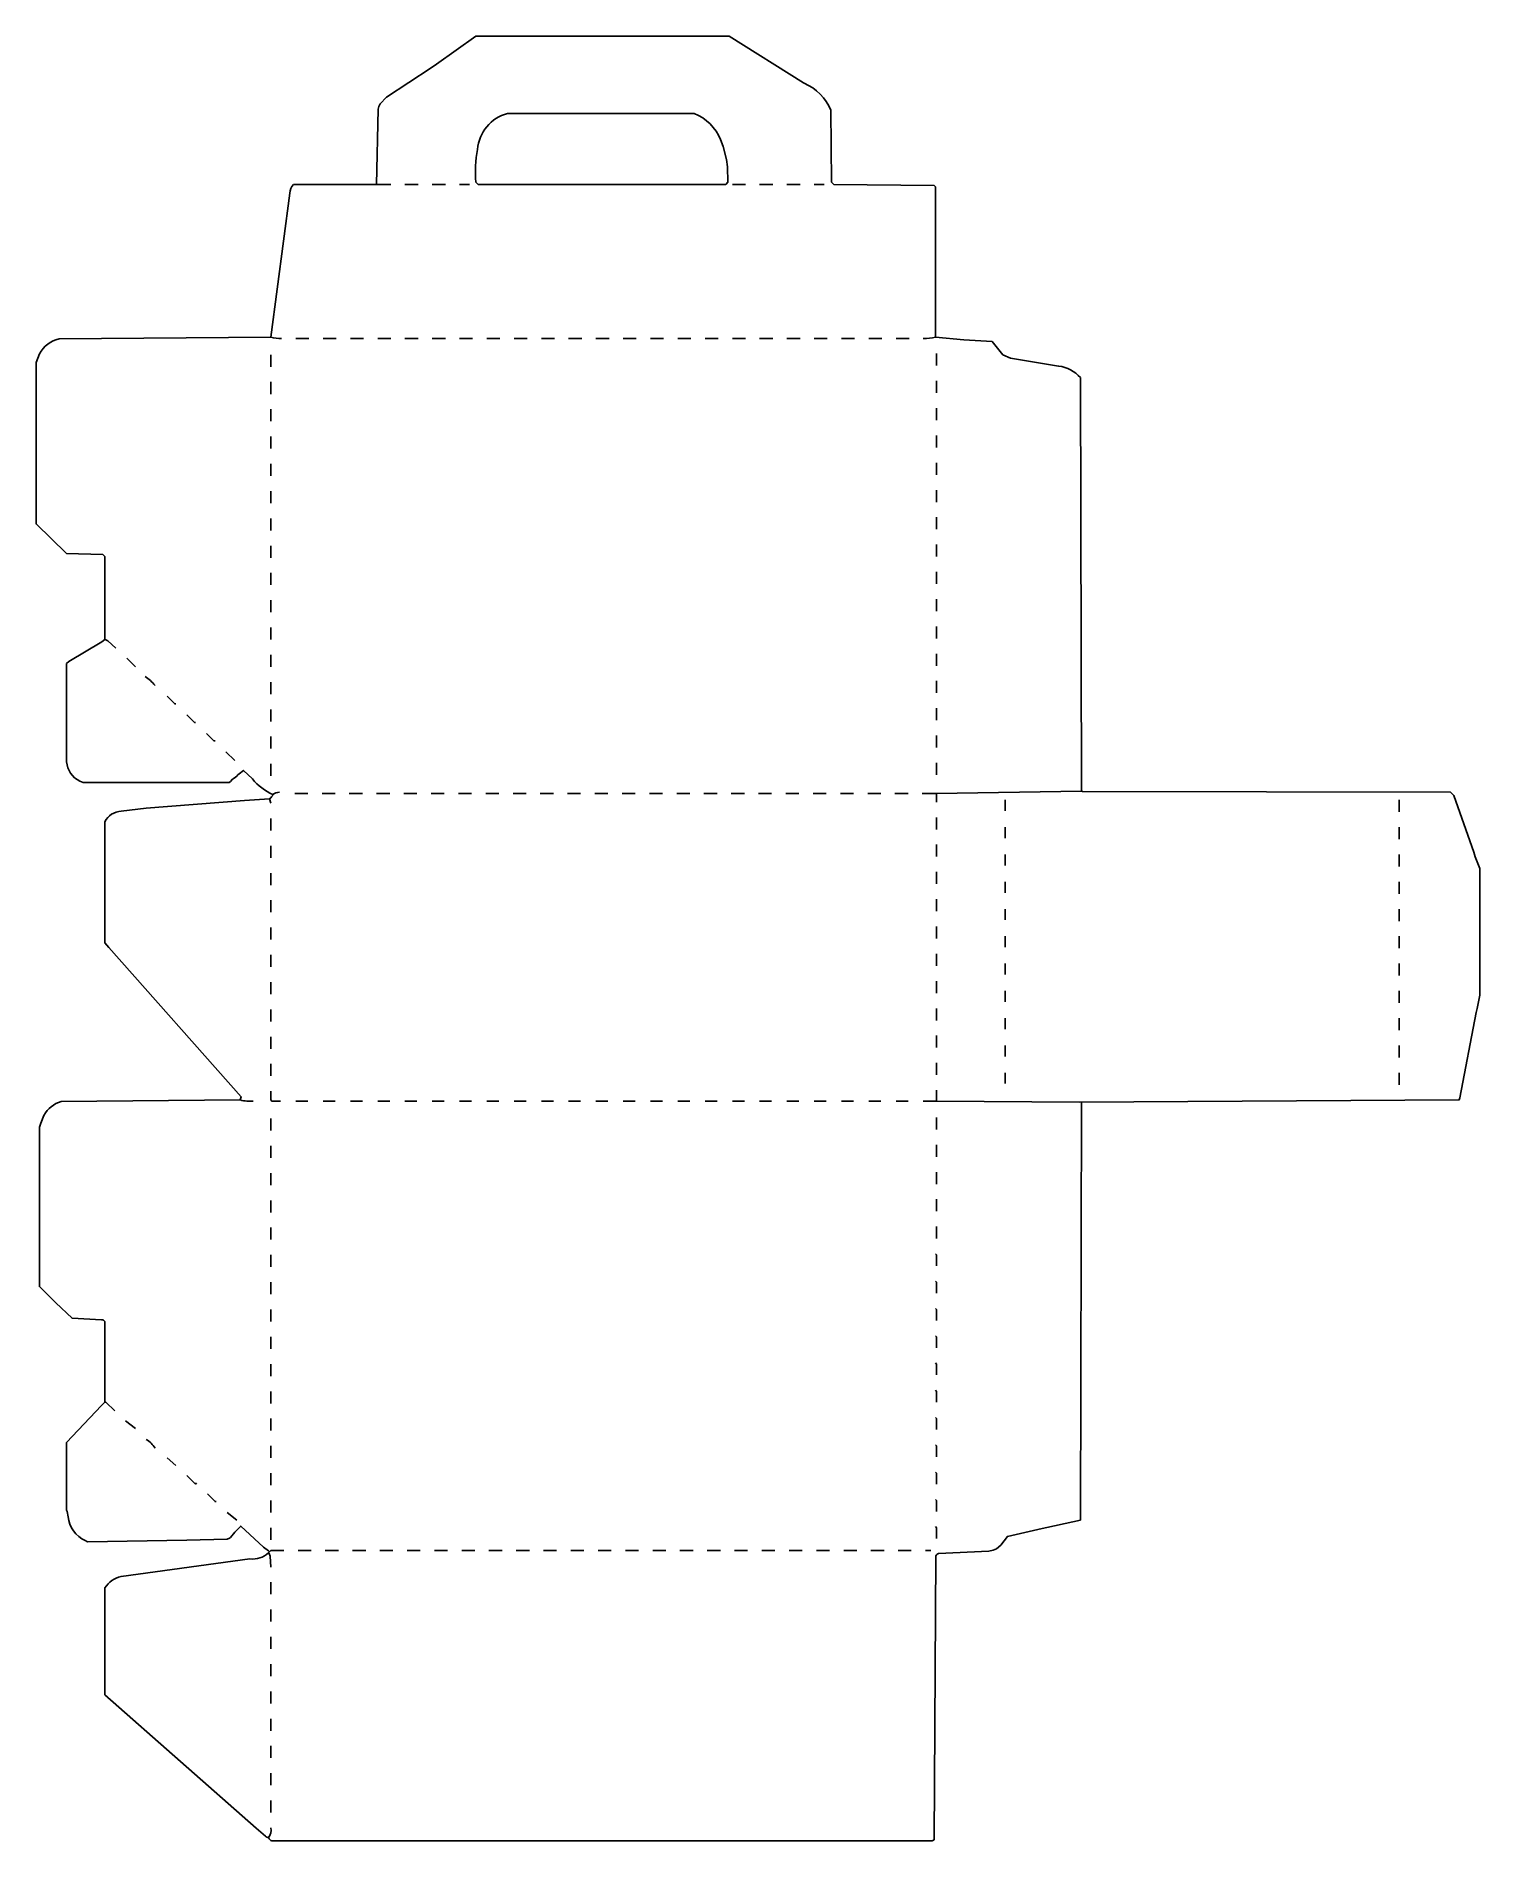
# Model space of a CAD drawing. Extents: x 68 to 1391, y 85 to 1739.
import ezdxf

# ---------------------------------------------------------------- set-up
doc = ezdxf.new("R2010")
doc.units = 0
doc.layers.get('0').update_dxf_attribs({"linetype": 'CONTINUOUS'})

msp = doc.modelspace()

# ---------------------------------------------------------------- linework, layer by layer
at = {"color": 250, "linetype": 'CONTINUOUS'}
for points in [[(892, 1463), (892, 1601), (891, 1602), (799, 1603), (797, 1605), (796.3, 1671.1, 0.197622), (771.846154, 1695.769231), (771.153846, 1696.230769), (703, 1739), (471, 1739), (434.9, 1713.2), (430.1, 1709.8), (389, 1683), (383.2, 1676.9, 0.082336), (381.492428, 1671.99265), (380, 1603)], [(700, 1603), (702, 1605), (701.430769, 1619.053846), (700.569231, 1625.946154), (697.7, 1637.9), (695.2, 1644.1, 0.208156), (671, 1668), (500, 1668, 0.325093), (472.615385, 1635.076923, 0.079377), (471, 1605), (473, 1603), (700, 1603)], [(283, 1463), (300.430769, 1594.946154, -0.211288), (304, 1603), (380, 1603), (393, 1603)], [(285, 1044, -0.119186), (266.22069, 1058.248276), (258, 1066), (254, 1063), (253, 1062, -0.083767), (248, 1058), (246, 1056), (245, 1055), (111, 1055), (108.1, 1056.3, -0.279501), (96, 1074), (96, 1164), (98, 1166), (128.1, 1183.8), (131, 1186), (131, 1262), (129, 1264), (95.9, 1264.8), (68, 1292), (68, 1440), (71.2, 1447.9, -0.220777), (89.002577, 1461.502604), (283, 1463, 0.075231), (293, 1462)], [(1026, 1047), (1025, 1426, 0.178611), (1004.911765, 1436.647059), (960.9, 1443.7), (954, 1447), (944, 1459), (917.969027, 1460.535398), (892, 1463, -0.079254), (881, 1462)], [(141, 1178), (133.783186, 1184.752212, 0.118614), (131, 1186)], [(177, 1144, 0.06477), (168, 1152)], [(255, 764), (256, 767), (134.756098, 903.804878), (131, 908), (131, 1019, -0.271648), (146.067568, 1028.594595), (168.955446, 1031.445545), (258.969027, 1038.464602), (282, 1040, 0.150174), (285, 1044, -0.190246), (291, 1046)], [(282, 350), (280.9, 350.8), (276.237812, 354.249703), (255.526185, 373.476309), (250, 368), (246, 363, -0.139418), (242.986861, 361.486131), (205.991385, 360.491077), (115, 359), (113.1, 360.2, -0.266983), (97.405405, 382.067568), (96.594595, 386.932432), (96, 388), (96, 450), (128, 484), (131, 487), (131, 561, 0.208305), (127.975138, 562.527624), (101, 564), (86, 578), (71, 593), (71, 739), (72.352941, 742.911765), (75.2, 749.9, -0.211086), (91.003049, 762.503086), (255, 764, 0.08251), (267, 763)], [(295, 351), (283, 351), (282, 350), (281, 349, -0.218672), (263.94, 343.42), (145.911765, 327.352941, 0.195382), (131, 317), (131, 219), (269.77931, 96.751724), (278.22069, 89.248276, 0.119985), (281, 88, 0.226662), (284, 85), (889, 85), (891.000059, 86.007692), (892.498077, 345.998092, -0.23378), (895.017197, 348.518471), (940.975138, 350.472376), (944.911765, 351.352941), (948.1, 352.8), (952, 356), (958, 364), (985.923077, 370.384615), (987.076923, 370.615385), (1025.000027, 379.005222), (1026, 762)], [(177, 445, 0.107188), (169, 453)], [(283, 336), (282.54918, 345.959016, 0.132944), (281, 349)], [(281, 88, 0.225288), (283, 97)]]:
    msp.add_lwpolyline(points, format="xyb", dxfattribs=at)
for points in [[(406, 1603), (418, 1603)], [(431, 1603), (443, 1603)], [(456, 1603), (465, 1603)], [(706, 1603), (718, 1603)], [(731, 1603), (743, 1603)], [(756, 1603), (768, 1603)], [(781, 1603), (790, 1603)], [(306, 1462), (318, 1462)], [(331, 1462), (343, 1462)], [(356, 1462), (368, 1462)], [(381, 1462), (393, 1462)], [(406, 1462), (418, 1462)], [(431, 1462), (443, 1462)], [(456, 1462), (468, 1462)], [(481, 1462), (493, 1462)], [(506, 1462), (518, 1462)], [(531, 1462), (543, 1462)], [(556, 1462), (568, 1462)], [(581, 1462), (593, 1462)], [(606, 1462), (618, 1462)], [(631, 1462), (643, 1462)], [(656, 1462), (668, 1462)], [(681, 1462), (693, 1462)], [(706, 1462), (718, 1462)], [(731, 1462), (743, 1462)], [(756, 1462), (768, 1462)], [(781, 1462), (793, 1462)], [(806, 1462), (818, 1462)], [(831, 1462), (843, 1462)], [(856, 1462), (868, 1462)], [(283, 1436), (283, 1447)], [(283, 1411), (283, 1422)], [(283, 1386), (283, 1397)], [(283, 1361), (283, 1372)], [(283, 1336), (283, 1347)], [(283, 1311), (283, 1322)], [(283, 1286), (283, 1297)], [(283, 1261), (283, 1272)], [(283, 1236), (283, 1247)], [(283, 1211), (283, 1222)], [(283, 1186), (283, 1197)], [(159, 1161), (151, 1169)], [(283, 1161), (283, 1172)], [(283, 1136), (283, 1147)], [(196, 1127), (195, 1127), (188, 1134)], [(214, 1110), (213, 1110), (206, 1117)], [(283, 1111), (283, 1122)], [(232, 1093), (231, 1093), (224, 1100)], [(283, 1086), (283, 1097)], [(250, 1075), (242, 1083)], [(283, 1061), (283, 1072)], [(881, 763), (893, 763), (1024, 762), (1371.994169, 763.999966), (1372.7, 766.1), (1387.615385, 844.076923), (1388.384615, 847.923077), (1391, 860), (1391, 976), (1386.7, 986.9), (1385.3, 991.1), (1367, 1043), (1364, 1046), (1026.9, 1046.8), (1026, 1047), (893, 1045), (880, 1045)], [(283, 1036), (282, 1040)], [(956, 1029), (956, 1039)], [(283, 1011), (283, 1022)], [(956, 1004), (956, 1014)], [(283, 986), (283, 997)], [(956, 979), (956, 989)], [(283, 961), (283, 972)], [(956, 954), (956, 964)], [(283, 936), (283, 947)], [(956, 929), (956, 939)], [(283, 911), (283, 922)], [(956, 904), (956, 914)], [(283, 886), (283, 897)], [(956, 879), (956, 889)], [(283, 861), (283, 872)], [(956, 854), (956, 864)], [(283, 836), (283, 847)], [(956, 829), (956, 839)], [(283, 811), (283, 822)], [(956, 804), (956, 814)], [(283, 786), (283, 797)], [(956, 779), (956, 789)], [(292, 763), (284, 763), (283, 764), (283, 772)], [(306, 763), (317, 763)], [(331, 763), (342, 763)], [(356, 763), (367, 763)], [(381, 763), (392, 763)], [(406, 763), (417, 763)], [(431, 763), (442, 763)], [(456, 763), (467, 763)], [(481, 763), (492, 763)], [(506, 763), (517, 763)], [(531, 763), (542, 763)], [(556, 763), (567, 763)], [(581, 763), (592, 763)], [(606, 763), (617, 763)], [(631, 763), (642, 763)], [(656, 763), (667, 763)], [(681, 763), (692, 763)], [(706, 763), (717, 763)], [(731, 763), (742, 763)], [(756, 763), (767, 763)], [(781, 763), (792, 763)], [(806, 763), (817, 763)], [(831, 763), (842, 763)], [(856, 763), (867, 763)], [(283, 736), (283, 747)], [(283, 711), (283, 722)], [(283, 686), (283, 697)], [(283, 661), (283, 672)], [(283, 636), (283, 647)], [(283, 611), (283, 622)], [(283, 586), (283, 597)], [(283, 561), (283, 572)], [(283, 536), (283, 547)], [(283, 511), (283, 522)], [(283, 486), (283, 497)], [(140, 479), (132, 487), (131, 487)], [(159, 463), (150, 470)], [(283, 461), (283, 472)], [(283, 436), (283, 447)], [(196, 429), (188, 436)], [(215, 413), (214, 412), (206, 420)], [(283, 411), (283, 422)], [(233, 396), (232, 396), (225, 403)], [(283, 386), (283, 397)], [(252, 379), (243, 386)], [(283, 361), (283, 372)], [(308, 351), (320, 351)], [(333, 351), (345, 351)], [(358, 351), (370, 351)], [(383, 351), (395, 351)], [(408, 351), (420, 351)], [(433, 351), (445, 351)], [(458, 351), (470, 351)], [(483, 351), (495, 351)], [(508, 351), (520, 351)], [(533, 351), (545, 351)], [(558, 351), (570, 351)], [(583, 351), (595, 351)], [(608, 351), (620, 351)], [(633, 351), (645, 351)], [(658, 351), (670, 351)], [(683, 351), (695, 351)], [(708, 351), (720, 351)], [(733, 351), (745, 351)], [(758, 351), (770, 351)], [(783, 351), (795, 351)], [(808, 351), (820, 351)], [(833, 351), (845, 351)], [(858, 351), (870, 351)], [(883, 351), (888, 351)], [(283, 311), (283, 322)], [(283, 286), (283, 297)], [(283, 261), (283, 272)], [(283, 236), (283, 247)], [(283, 211), (283, 222)], [(283, 186), (283, 197)], [(283, 161), (283, 172)], [(283, 136), (283, 147)], [(283, 111), (283, 122)]]:
    msp.add_lwpolyline(points, dxfattribs=at)
at = {"color": 251, "linetype": 'CONTINUOUS'}
for points in [[(893, 1437), (893, 1448)], [(893, 1412), (893, 1423)], [(893, 1387), (893, 1398)], [(893, 1362), (893, 1373)], [(893, 1337), (893, 1348)], [(893, 1312), (893, 1323)], [(893, 1287), (893, 1298)], [(893, 1262), (893, 1273)], [(893, 1237), (893, 1248)], [(893, 1212), (893, 1223)], [(893, 1187), (893, 1198)], [(893, 1162), (893, 1173)], [(893, 1137), (893, 1148)], [(893, 1112), (893, 1123)], [(893, 1087), (893, 1098)], [(893, 1062), (893, 1073)], [(305, 1045), (317, 1045)], [(330, 1045), (342, 1045)], [(355, 1045), (367, 1045)], [(380, 1045), (392, 1045)], [(405, 1045), (417, 1045)], [(430, 1045), (442, 1045)], [(455, 1045), (467, 1045)], [(480, 1045), (492, 1045)], [(505, 1045), (517, 1045)], [(530, 1045), (542, 1045)], [(555, 1045), (567, 1045)], [(580, 1045), (592, 1045)], [(605, 1045), (617, 1045)], [(630, 1045), (642, 1045)], [(655, 1045), (667, 1045)], [(680, 1045), (692, 1045)], [(705, 1045), (717, 1045)], [(730, 1045), (742, 1045)], [(755, 1045), (767, 1045)], [(780, 1045), (792, 1045)], [(805, 1045), (817, 1045)], [(830, 1045), (842, 1045)], [(855, 1045), (867, 1045)], [(893, 1037), (893, 1045)], [(1317, 1028), (1317, 1039)], [(893, 1012), (893, 1023)], [(1317, 1003), (1317, 1014)], [(893, 987), (893, 998)], [(1317, 978), (1317, 989)], [(893, 962), (893, 973)], [(1317, 953), (1317, 964)], [(893, 937), (893, 948)], [(1317, 928), (1317, 939)], [(893, 912), (893, 923)], [(1317, 903), (1317, 914)], [(893, 887), (893, 898)], [(1317, 878), (1317, 889)], [(893, 862), (893, 873)], [(1317, 853), (1317, 864)], [(893, 837), (893, 848)], [(1317, 828), (1317, 839)], [(893, 812), (893, 823)], [(1317, 803), (1317, 814)], [(893, 787), (893, 798)], [(1317, 778), (1317, 789)], [(893, 763), (893, 773)], [(893, 737), (893, 748)], [(893, 712), (893, 723)], [(893, 687), (893, 698)], [(893, 662), (893, 673)], [(893, 637), (893, 648)], [(893, 612), (893, 622), (892, 623)], [(893, 587), (893, 597), (892, 598)], [(893, 562), (893, 572), (892, 573)], [(893, 537), (893, 547), (892, 548)], [(893, 512), (893, 522), (892, 523)], [(893, 487), (893, 497), (892, 498)], [(893, 462), (893, 472), (892, 473)], [(893, 437), (893, 447), (892, 448)], [(893, 412), (893, 422), (892, 423)], [(893, 387), (893, 397), (892, 398)], [(893, 362), (893, 372), (892, 373)]]:
    msp.add_lwpolyline(points, dxfattribs=at)

doc.saveas('drawing.dxf')
